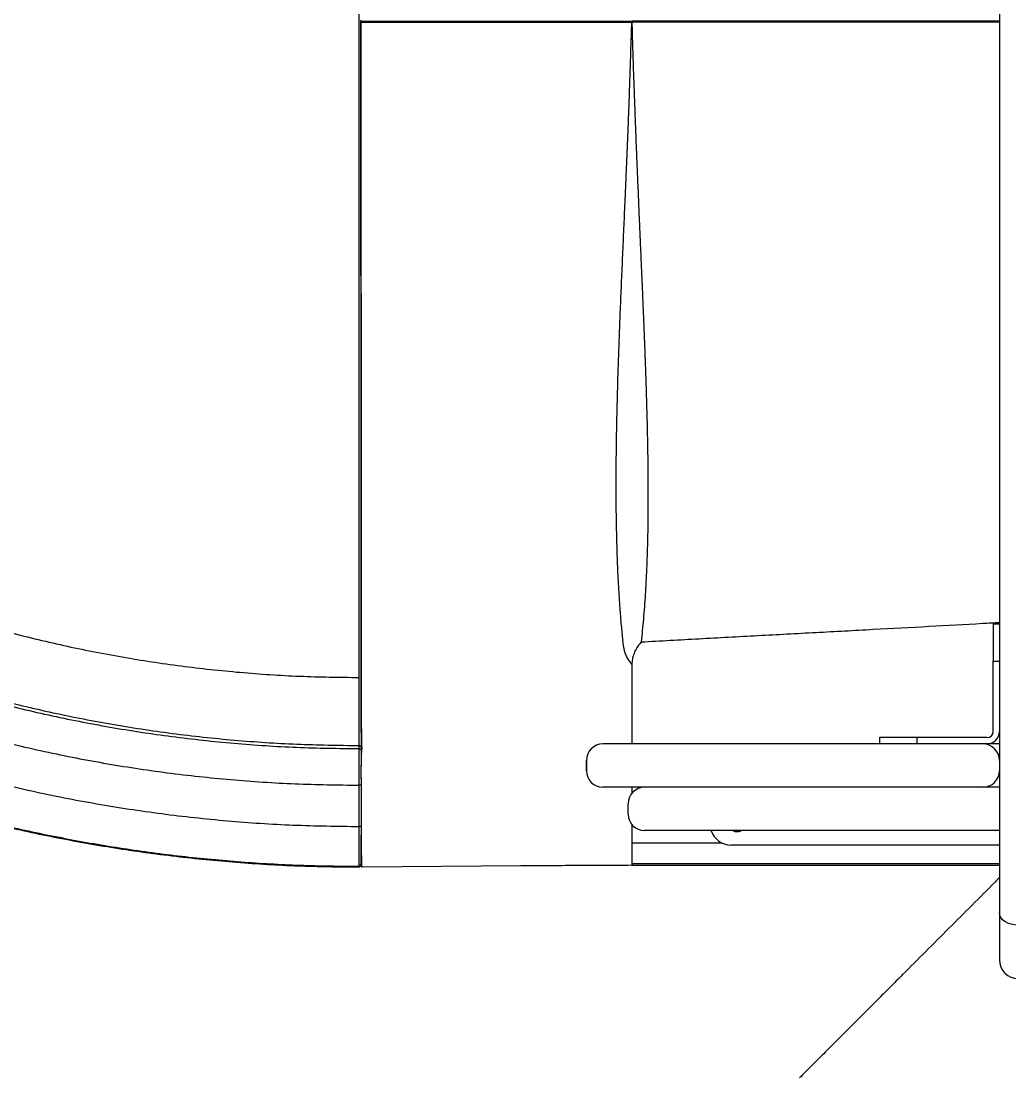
# Model space of a CAD drawing. Header units: millimetres. Extents: x -6502 to 7455, y -8041 to 5981.
# Drawn here: x -4407 to -3928, y 1419 to 1931 of the extents above; entities that cross this region are included whole.
import ezdxf

# ---------------------------------------------------------------- set-up
doc = ezdxf.new("R2010")
doc.units = ezdxf.units.MM
for name, color, linetype in [('DIKOM_ОБЪЕКТ', 7, 'Continuous'), ('DIKOM_РАЗМЕР_ЗОНА', 7, 'Continuous'), ('DIKOM_РАЗМЕР_ОБЪЕКТА', 7, 'Continuous')]:
    doc.layers.add(name, color=color, linetype=linetype)
doc.styles.add('style1', font='arial.ttf', dxfattribs={"width": 0.8})
doc.dimstyles.new('1-50', dxfattribs={"dimtxt": 300, "dimasz": 200, "dimexe": 100, "dimexo": 0, "dimgap": 100, "dimtad": 1, "dimtxsty": 'style1', "dimcen": 200, "dimclrd": 7, "dimclre": 7, "dimclrt": 7, "dimadec": 1, "dimazin": 2, "dimtfac": 1, "dimtmove": 0, "dimatfit": 2, "dimfxl": 0, "dimlwd": 25, "dimlwe": 18, "dimarcsym": 0})

# ---------------------------------------------------------------- blocks, each defined once
blk = doc.blocks.new('*D9')
at = {"layer": 'Defpoints', "color": 0, "transparency": 16777216}
for p in [(-5002.4, 2279.35), (3221.36, -679.08), (3221.36, -6822.7)]:
    blk.add_point(p, dxfattribs=at)
at = {"layer": 'DIKOM_РАЗМЕР_ОБЪЕКТА', "color": 7, "lineweight": 18, "transparency": 16777216}
for p, q in [((-5002.4, 2279.35), (-5002.4, -6922.7)), ((3221.36, -679.08), (3221.36, -6922.7))]:
    blk.add_line(p, q, dxfattribs=at)
at = {"layer": 'DIKOM_РАЗМЕР_ОБЪЕКТА', "color": 7, "lineweight": 25, "transparency": 16777216}
blk.add_line((-4802.4, -6822.7), (3021.36, -6822.7), dxfattribs=at)
at = {"layer": 'DIKOM_РАЗМЕР_ОБЪЕКТА', "color": 7, "transparency": 16777216}
for points in [[(-4802.4, -6789.37), (-4802.4, -6856.04), (-5002.4, -6822.7)], [(3021.36, -6789.37), (3021.36, -6856.04), (3221.36, -6822.7)]]:
    blk.add_solid(points, dxfattribs=at)
at = {"layer": 'DIKOM_РАЗМЕР_ОБЪЕКТА', "color": 7, "transparency": 16777216, "insert": (-897.4, -6569.53), "char_height": 300, "attachment_point": 5, "style": 'style1'}
blk.add_mtext('8200', dxfattribs=at)
blk = doc.blocks.new('*D11')
at = {"layer": 'Defpoints', "color": 0, "transparency": 16777216}
for p in [(-6502.4, 2127.77), (4721.36, -677.29), (4721.36, -7940.86)]:
    blk.add_point(p, dxfattribs=at)
at = {"layer": 'DIKOM_РАЗМЕР_ЗОНА', "color": 7, "lineweight": 18, "transparency": 16777216}
for p, q in [((-6502.4, 2127.77), (-6502.4, -8040.86)), ((4721.36, -677.29), (4721.36, -8040.86))]:
    blk.add_line(p, q, dxfattribs=at)
at = {"layer": 'DIKOM_РАЗМЕР_ЗОНА', "color": 7, "lineweight": 25, "transparency": 16777216}
blk.add_line((-6302.4, -7940.86), (4521.36, -7940.86), dxfattribs=at)
at = {"layer": 'DIKOM_РАЗМЕР_ЗОНА', "color": 7, "transparency": 16777216}
for points in [[(-6302.4, -7907.52), (-6302.4, -7974.19), (-6502.4, -7940.86)], [(4521.36, -7907.52), (4521.36, -7974.19), (4721.36, -7940.86)]]:
    blk.add_solid(points, dxfattribs=at)
at = {"layer": 'DIKOM_РАЗМЕР_ЗОНА', "color": 7, "transparency": 16777216, "insert": (-207.97, -7687.68), "char_height": 300, "attachment_point": 5, "style": 'style1'}
blk.add_mtext('11200', dxfattribs=at)

msp = doc.modelspace()

# ---------------------------------------------------------------- linework, layer by layer
at = {"layer": 'DIKOM_ОБЪЕКТ', "color": 7, "linetype": 'Continuous', "lineweight": 15}
for p, q in [((-4241.857, 1930.235), (-4110.77, 1930.17)), ((-4241.619, 1930.685), (-4110.531, 1930.685)), ((-4241.619, 1930.685), (-4110.514, 1930.685)), ((-3932.753, 1930.145), (-4110.741, 1930.17)), ((-4110.514, 1930.685), (-3932.753, 1930.685)), ((-3932.753, 1930.685), (-4110.502, 1930.685)), ((-3932.753, 1638.685), (-3935.754, 1638.685)), ((-3935.754, 1638.685), (-3935.754, 1620.685)), ((-3935.754, 1620.685), (-3932.753, 1620.685)), ((-3935.754, 1586.685), (-3935.754, 1620.685)), ((-3990.754, 1583.685), (-3990.754, 1580.685)), ((-3972.753, 1583.685), (-3990.754, 1583.685)), ((-3972.753, 1583.685), (-3972.753, 1580.685)), ((-3938.753, 1583.685), (-3972.753, 1583.685)), ((-4242.753, 1578.37), (-4242.753, 1579.898)), ((-4241.761, 1579.007), (-4242.753, 1579.898)), ((-4241.745, 1577.465), (-4242.753, 1578.37)), ((-3942.754, 1580.685), (-4037.753, 1580.685)), ((-3938.753, 1580.685), (-3940.578, 1580.685)), ((-4132.753, 1572.685), (-4132.753, 1567.685)), ((-4132.753, 1567.685), (-4132.753, 1572.685)), ((-4241.829, 1560.687), (-4242.753, 1560.685)), ((-4242.753, 1540.685), (-4242.753, 1560.685)), ((-4110.753, 1559.685), (-4110.753, 1556.753)), ((-3942.754, 1559.685), (-4037.753, 1559.685)), ((-4112.563, 1546.685), (-4112.563, 1551.685)), ((-4241.794, 1540.687), (-4242.753, 1540.685)), ((-4110.753, 1541.618), (-4110.753, 1532.713)), ((-4110.753, 1532.713), (-4067.17, 1532.713)), ((-3932.753, 1531.685), (-4062.754, 1531.685)), ((-4241.76, 1522.293), (-4242.753, 1521.402)), ((-4242.753, 1521.037), (-4242.753, 1521.402)), ((-4164.519, 1521.561), (-4241.407, 1521.046)), ((-4110.762, 1521.863), (-4110.202, 1521.863)), ((-4110.753, 1522.713), (-4110.753, 1521.864)), ((-4110.202, 1521.864), (-4110.753, 1521.864)), ((-4110.202, 1521.864), (-3932.753, 1521.863))]:
    msp.add_line(p, q, dxfattribs=at)
at = {"layer": 'DIKOM_ОБЪЕКТ', "color": 7, "linetype": 'Continuous', "lineweight": 15, "flags": 128}
for points in [[(-4110.531, 1930.685), (-4110.578, 1930.675), (-4110.624, 1930.646), (-4110.666, 1930.598), (-4110.703, 1930.533), (-4110.732, 1930.455), (-4110.754, 1930.366), (-4110.767, 1930.269), (-4110.77, 1930.17)], [(-4110.502, 1930.685), (-4110.549, 1930.675), (-4110.595, 1930.646), (-4110.637, 1930.598), (-4110.674, 1930.533), (-4110.703, 1930.455), (-4110.725, 1930.366), (-4110.738, 1930.269), (-4110.741, 1930.17)], [(-3923.653, 1492.881), (-3925.429, 1492.996), (-3927.136, 1493.336), (-3928.709, 1493.89), (-3930.088, 1494.635), (-3931.22, 1495.543), (-3932.061, 1496.579), (-3932.578, 1497.703), (-3932.753, 1498.871)]]:
    msp.add_lwpolyline(points, dxfattribs=at)
at = {"layer": 'DIKOM_ОБЪЕКТ', "color": 7, "linetype": 'Continuous', "lineweight": 15}
for centre, radius, start, end in [((-4241.619, 1931.185), 0.5, 180, 270.01128), ((-4241.619, 1930.185), 0.5, 90.0647, 180), ((-3938.753, 1586.685), 6, 270, 0), ((-3938.753, 1586.685), 3, 270, 0), ((-4124.753, 1572.685), 8, 90, 180), ((-3940.753, 1572.685), 8, 0, 90), ((-4124.753, 1567.685), 8, 180, 270), ((-3940.753, 1567.685), 8, 270, 0), ((-4104.563, 1551.685), 8, 90, 180), ((-4104.563, 1546.685), 8, 180, 270), ((-4062.753, 1541.685), 10, 197.72378, 270), ((-4059.753, 1542.685), 4.5, 242.90494, 295.49023), ((-3923.653, 1476.124), 9.1, 180, 270)]:
    msp.add_arc(centre, radius, start, end, dxfattribs=at)
for points, knots in [([(-3932.753, 2362.499), (-3932.753, 2356.282), (-3932.753, 2343.848), (-3932.753, 2324.315), (-3932.753, 2304.079), (-3932.753, 2282.998), (-3932.753, 2262.751), (-3932.753, 2243.512), (-3932.753, 2225.392), (-3932.753, 2206.857), (-3932.753, 2187.917), (-3932.753, 2166.813), (-3932.753, 2143.494), (-3932.753, 2117.818), (-3932.753, 2091.716), (-3932.753, 2065.179), (-3932.753, 2038.47), (-3932.753, 2011.644), (-3932.753, 1984.772), (-3932.753, 1957.765), (-3932.753, 1930.521), (-3932.753, 1903.113), (-3932.753, 1875.619), (-3932.753, 1848.264), (-3932.753, 1821.133), (-3932.753, 1796.193), (-3932.753, 1773.42), (-3932.753, 1752.819), (-3932.753, 1732.494), (-3932.753, 1712.462), (-3932.753, 1691.014), (-3932.753, 1668.23), (-3932.753, 1644.364), (-3932.753, 1621.12), (-3932.753, 1598.615), (-3932.753, 1576.968), (-3932.753, 1556.19), (-3932.753, 1536.348), (-3932.753, 1517.186), (-3932.753, 1504.977), (-3932.753, 1498.871)], [0, 0, 0, 0, 0.02604, 0.052076, 0.078684, 0.1054517, 0.132588, 0.1541407, 0.1756992, 0.1976448, 0.2196511, 0.2416671, 0.270164, 0.2986559, 0.3274437, 0.3563035, 0.3853155, 0.4139079, 0.4425505, 0.4712717, 0.4999998, 0.5292495, 0.5584938, 0.5876508, 0.6167636, 0.6457574, 0.6684332, 0.6911156, 0.7135582, 0.7359418, 0.7583355, 0.7863518, 0.8143633, 0.8419404, 0.8693711, 0.89646, 0.9227494, 0.948854, 0.9744244, 1, 1, 1, 1]), ([(-4714.996, 1808.443), (-4711.199, 1812.239), (-4703.585, 1819.852), (-4691.32, 1832.117), (-4678.459, 1844.978), (-4665.004, 1858.434), (-4651.849, 1871.589), (-4639.122, 1884.316), (-4626.936, 1896.503), (-4614.447, 1908.991), (-4601.681, 1921.757), (-4588.654, 1934.784), (-4575.387, 1948.051), (-4561.907, 1961.531), (-4548.24, 1975.198), (-4534.404, 1989.034), (-4520.422, 2003.016), (-4506.321, 2017.118), (-4492.143, 2031.296), (-4477.913, 2045.525), (-4463.638, 2059.801), (-4449.324, 2074.116), (-4434.994, 2088.446), (-4420.691, 2102.747), (-4406.048, 2117.391), (-4391.089, 2132.351), (-4375.85, 2147.589), (-4360.764, 2162.675), (-4345.716, 2177.724), (-4330.742, 2192.697), (-4315.842, 2207.596), (-4301.168, 2222.27), (-4291.641, 2231.798), (-4286.877, 2236.562)], [0, 0, 0, 0, 0.0368324, 0.0738786, 0.1109726, 0.1480666, 0.1851132, 0.2154901, 0.245893, 0.2762962, 0.3066732, 0.337047, 0.3674472, 0.3978471, 0.4282206, 0.4585946, 0.4889946, 0.5193948, 0.5497685, 0.5800502, 0.6103323, 0.6407061, 0.671106, 0.7015065, 0.7318803, 0.7648103, 0.7977735, 0.8307371, 0.8636672, 0.8976015, 0.9315363, 0.9657682, 1, 1, 1, 1]), ([(-4242.753, 1612.834), (-4242.753, 1618.202), (-4242.753, 1628.97), (-4242.752, 1646.315), (-4242.752, 1664.504), (-4242.753, 1683.532), (-4242.753, 1702.137), (-4242.753, 1720.135), (-4242.753, 1737.369), (-4242.753, 1755.031), (-4242.753, 1773.085), (-4242.753, 1791.507), (-4242.753, 1810.27), (-4242.754, 1829.334), (-4242.753, 1848.662), (-4242.753, 1868.228), (-4242.753, 1888.002), (-4242.754, 1907.945), (-4242.753, 1927.995), (-4242.753, 1948.119), (-4242.754, 1968.307), (-4242.754, 1988.552), (-4242.754, 2008.817), (-4242.753, 2029.043), (-4242.754, 2049.753), (-4242.754, 2070.908), (-4242.754, 2092.459), (-4242.754, 2113.793), (-4242.754, 2135.075), (-4242.754, 2156.251), (-4242.752, 2177.322), (-4242.754, 2198.074), (-4242.753, 2211.548), (-4242.753, 2218.285)], [0, 0, 0, 0, 0.0368326, 0.0738789, 0.110973, 0.1480671, 0.1851133, 0.2154902, 0.2458932, 0.2762965, 0.3066732, 0.337047, 0.3674473, 0.3978473, 0.4282211, 0.4585948, 0.4889949, 0.5193951, 0.5497686, 0.5800508, 0.6103325, 0.6407064, 0.6711066, 0.7015067, 0.7318806, 0.7648106, 0.7977739, 0.8307373, 0.8636674, 0.8976019, 0.9315367, 0.9657682, 1, 1, 1, 1]), ([(-4365.997, 2156.565), (-4371.202, 2151.338), (-4381.831, 2140.664), (-4398.114, 2124.322), (-4414.745, 2107.631), (-4431.486, 2090.837), (-4448.275, 2074.002), (-4465.056, 2057.176), (-4481.794, 2040.394), (-4498.471, 2023.679), (-4515.052, 2007.064), (-4531.48, 1990.599), (-4547.704, 1974.343), (-4563.69, 1958.329), (-4579.414, 1942.577), (-4594.841, 1927.12), (-4609.938, 1911.998), (-4624.655, 1897.26), (-4638.958, 1882.931), (-4652.811, 1869.054), (-4666.188, 1855.659), (-4679.05, 1842.775), (-4691.358, 1830.444), (-4703.142, 1818.643), (-4710.486, 1811.286), (-4714.158, 1807.607)], [0, 0, 0, 0, 0.0417236, 0.0852047, 0.1287433, 0.1723437, 0.2159448, 0.2594759, 0.3029514, 0.3464746, 0.3900722, 0.4336661, 0.4772065, 0.5206802, 0.564193, 0.6077804, 0.6513434, 0.6949377, 0.7384993, 0.7820917, 0.8256557, 0.8692441, 0.9128116, 0.9563939, 1, 1, 1, 1]), ([(-4381.518, 2141.198), (-4382.887, 2139.826), (-4389.601, 2133.097), (-4401.578, 2121.097), (-4417.401, 2105.243), (-4433.069, 2089.55), (-4448.771, 2073.824), (-4463.848, 2058.726), (-4478.301, 2044.253), (-4488.732, 2033.81), (-4495.803, 2026.731), (-4499.541, 2022.989), (-4503.355, 2019.17), (-4507.265, 2015.257), (-4511.171, 2011.346), (-4518.112, 2004.399), (-4529.267, 1993.229), (-4544.294, 1978.187), (-4560.008, 1962.46), (-4575.153, 1947.302), (-4589.977, 1932.464), (-4604.504, 1917.923), (-4618.604, 1903.814), (-4632.254, 1890.153), (-4645.436, 1876.96), (-4658.214, 1864.172), (-4668.864, 1853.517), (-4677.524, 1844.848), (-4684.163, 1838.204), (-4688.982, 1833.38), (-4692.235, 1830.125), (-4694.31, 1828.048), (-4696.779, 1825.577), (-4699.655, 1822.699), (-4702.92, 1819.431), (-4706.556, 1815.793), (-4710.545, 1811.801), (-4713.268, 1809.075), (-4714.696, 1807.645)], [0, 0, 0, 0, 0.0113822, 0.0558012, 0.0982402, 0.1406832, 0.1831364, 0.2255634, 0.262879, 0.3004732, 0.310498, 0.3206393, 0.3310518, 0.3417477, 0.3527212, 0.3631751, 0.3989294, 0.445063, 0.4888103, 0.5320903, 0.5754214, 0.6187181, 0.6620281, 0.7044657, 0.7468979, 0.7893482, 0.8317737, 0.8566843, 0.8813545, 0.903939, 0.9103193, 0.9180951, 0.9275473, 0.9386787, 0.9514923, 0.9659855, 0.9821527, 1, 1, 1, 1]), ([(-4241.857, 1930.235), (-4241.895, 1930.232), (-4241.97, 1930.227), (-4242.053, 1930.214), (-4242.108, 1930.2), (-4242.115, 1930.19), (-4242.119, 1930.185)], [0, 0, 0, 0, 0.2495407, 0.4997999, 0.7498799, 1, 1, 1, 1]), ([(-4242.119, 1930.185), (-4242.117, 1925.663), (-4242.114, 1916.969), (-4242.109, 1904.335), (-4242.104, 1892.203), (-4242.1, 1880.238), (-4242.094, 1864.394), (-4242.088, 1844.8), (-4242.08, 1822.285), (-4242.072, 1800.635), (-4242.065, 1779.86), (-4242.058, 1759.354), (-4242.053, 1739.211), (-4242.046, 1719.44), (-4242.041, 1700.196), (-4242.036, 1687.482), (-4242.036, 1681.447), (-4242.036, 1681.442)], [0, 0, 0, 0, 0.0500973, 0.0963322, 0.14062, 0.1856754, 0.2307141, 0.3195434, 0.4089823, 0.4912002, 0.5743334, 0.658147, 0.7424945, 0.8274288, 0.9131874, 0.99992, 1, 1, 1, 1]), ([(-4241.619, 1930.685), (-4241.647, 1930.679), (-4241.706, 1930.666), (-4241.783, 1930.564), (-4241.839, 1930.414), (-4241.851, 1930.293), (-4241.857, 1930.235)], [0, 0, 0, 0, 0.241531, 0.5000865, 0.7598618, 1, 1, 1, 1]), ([(-4241.407, 1521.045), (-4241.405, 1521.122), (-4241.403, 1521.219), (-4241.402, 1521.299), (-4241.397, 1521.418), (-4241.405, 1521.273), (-4241.522, 1521.72), (-4241.523, 1522.41), (-4241.546, 1523.422), (-4241.564, 1524.753), (-4241.59, 1526.374), (-4241.608, 1528.254), (-4241.633, 1530.359), (-4241.651, 1532.652), (-4241.665, 1535.085), (-4241.682, 1538.041), (-4241.652, 1541.482), (-4241.664, 1545.317), (-4241.664, 1549.136), (-4241.661, 1552.812), (-4241.67, 1556.348), (-4241.636, 1559.762), (-4241.75, 1562.944), (-4241.779, 1565.807), (-4241.771, 1568.294), (-4241.743, 1570.611), (-4241.71, 1572.708), (-4241.667, 1574.536), (-4241.617, 1576.053), (-4241.559, 1577.217), (-4241.479, 1578.258), (-4241.404, 1578.427), (-4241.428, 1578.482), (-4241.424, 1578.574), (-4241.426, 1578.656), (-4241.427, 1578.742), (-4241.429, 1578.93), (-4241.433, 1579.161), (-4241.434, 1579.43), (-4241.44, 1579.643), (-4241.43, 1579.826), (-4241.474, 1580.12), (-4241.521, 1581.578), (-4241.558, 1583.985), (-4241.585, 1587.256), (-4241.607, 1591.208), (-4241.622, 1595.67), (-4241.632, 1600.819), (-4241.636, 1606.638), (-4241.637, 1613.191), (-4241.652, 1620.124), (-4241.648, 1627.185), (-4241.652, 1637.525), (-4241.655, 1651.477), (-4241.664, 1669.457), (-4241.673, 1688.182), (-4241.685, 1707.592), (-4241.7, 1727.676), (-4241.714, 1748.43), (-4241.729, 1769.813), (-4241.747, 1791.746), (-4241.764, 1814.101), (-4241.782, 1836.787), (-4241.8, 1859.747), (-4241.819, 1882.981), (-4241.837, 1906.477), (-4241.85, 1922.306), (-4241.857, 1930.235)], [0, 0, 0, 0, 0.0338029, 0.042656, 0.0515093, 0.0603996, 0.0642969, 0.0681719, 0.0720433, 0.075938, 0.0798021, 0.0836933, 0.0875669, 0.0914353, 0.095327, 0.0991869, 0.1049913, 0.1107014, 0.1164118, 0.1221219, 0.1271977, 0.1322734, 0.1374533, 0.1414283, 0.1453803, 0.149354, 0.1533159, 0.1572789, 0.1612543, 0.1652106, 0.1691957, 0.1765361, 0.1837769, 0.1910178, 0.1982586, 0.2054994, 0.2127402, 0.2468755, 0.2646081, 0.2823407, 0.3000733, 0.3177444, 0.3354145, 0.3532244, 0.3712214, 0.3868442, 0.4023835, 0.417925, 0.4335543, 0.4493275, 0.4651332, 0.4809236, 0.4967064, 0.5327912, 0.5689257, 0.6049282, 0.6408383, 0.6767436, 0.7127325, 0.7488675, 0.7850188, 0.8211072, 0.8569805, 0.89272, 0.9284121, 0.9641434, 1, 1, 1, 1]), ([(-4110.753, 1619.208), (-4111.452, 1620.109), (-4112.848, 1621.912), (-4114.224, 1624.967), (-4114.831, 1628.289), (-4115.252, 1632.934), (-4115.867, 1638.9), (-4116.524, 1647.211), (-4117.141, 1656.777), (-4117.665, 1667.739), (-4118.06, 1679.89), (-4118.303, 1693.296), (-4118.374, 1707.938), (-4118.26, 1723.076), (-4117.988, 1738.808), (-4117.609, 1753.481), (-4117.178, 1766.966), (-4116.75, 1778.898), (-4116.273, 1791.04), (-4115.757, 1803.363), (-4115.216, 1815.927), (-4114.658, 1828.588), (-4114.179, 1839.338), (-4113.795, 1848.126), (-4113.499, 1855.044), (-4113.192, 1862.316), (-4112.907, 1869.207), (-4112.652, 1875.49), (-4112.446, 1880.653), (-4112.256, 1885.529), (-4112.086, 1890.084), (-4111.923, 1894.597), (-4111.769, 1899.03), (-4111.615, 1903.601), (-4111.474, 1907.92), (-4111.347, 1911.92), (-4111.222, 1915.844), (-4111.094, 1919.909), (-4110.97, 1923.867), (-4110.863, 1927.255), (-4110.799, 1929.277), (-4110.77, 1930.17)], [0, 0, 0, 0, 0.0157376, 0.0314753, 0.0472218, 0.0629502, 0.0946127, 0.125838, 0.1675425, 0.2095166, 0.2513612, 0.3008484, 0.3505906, 0.3994831, 0.4487916, 0.4998117, 0.5350102, 0.570943, 0.6063691, 0.6420854, 0.6784262, 0.7149372, 0.7506224, 0.7699745, 0.7894841, 0.8091582, 0.8313798, 0.8475591, 0.8620319, 0.8747899, 0.8885319, 0.9002795, 0.9126758, 0.9257264, 0.9386316, 0.9489087, 0.9592762, 0.9715561, 0.983017, 0.9925025, 1, 1, 1, 1]), ([(-4110.77, 1930.17), (-4110.765, 1930.17), (-4110.755, 1930.17), (-4110.746, 1930.17), (-4110.741, 1930.17)], [0, 0, 0, 0, 0.5061092, 1, 1, 1, 1]), ([(-4110.741, 1930.17), (-4110.679, 1927.783), (-4110.549, 1922.726), (-4110.31, 1914.943), (-4110.041, 1906.856), (-4109.773, 1899.321), (-4109.473, 1891.141), (-4109.201, 1883.806), (-4108.939, 1876.935), (-4108.747, 1871.964), (-4108.566, 1867.4), (-4108.381, 1862.855), (-4108.178, 1857.943), (-4107.948, 1852.445), (-4107.723, 1847.132), (-4107.515, 1842.241), (-4107.334, 1838.001), (-4107.157, 1833.882), (-4106.983, 1829.884), (-4106.853, 1826.848), (-4106.758, 1824.706), (-4106.701, 1823.391), (-4106.64, 1822.001), (-4106.576, 1820.536), (-4106.508, 1818.997), (-4106.438, 1817.383), (-4106.333, 1814.984), (-4106.208, 1812.127), (-4106.077, 1809.136), (-4105.939, 1805.951), (-4105.761, 1801.839), (-4105.541, 1796.673), (-4105.319, 1791.404), (-4105.105, 1786.208), (-4104.89, 1780.935), (-4104.678, 1775.561), (-4104.483, 1770.467), (-4104.268, 1764.654), (-4104.041, 1758.166), (-4103.806, 1750.94), (-4103.595, 1743.853), (-4103.409, 1736.882), (-4103.249, 1729.843), (-4103.126, 1723.31), (-4103.037, 1717.218), (-4102.976, 1711.76), (-4102.94, 1706.532), (-4102.926, 1701.532), (-4102.932, 1696.755), (-4102.981, 1689.023), (-4103.151, 1678.441), (-4103.576, 1665.367), (-4104.236, 1652.896), (-4105.119, 1641.028), (-4105.877, 1633.709), (-4106.256, 1630.044)], [0, 0, 0, 0, 0.021259, 0.0450346, 0.0693092, 0.0933128, 0.1122062, 0.1423047, 0.1588508, 0.1737008, 0.186859, 0.1998062, 0.2145435, 0.2310738, 0.249391, 0.2625617, 0.2753919, 0.2878817, 0.3000313, 0.3118426, 0.3156223, 0.3196356, 0.3238817, 0.3283619, 0.3330741, 0.3380197, 0.3431974, 0.3551474, 0.3643593, 0.3708364, 0.3846377, 0.4025237, 0.4189617, 0.4339546, 0.4513746, 0.4687696, 0.4849816, 0.5000144, 0.5245673, 0.5476963, 0.5704911, 0.5943285, 0.6169975, 0.6412102, 0.6607031, 0.6795889, 0.6978669, 0.7155377, 0.7326012, 0.7490575, 0.7993049, 0.8498493, 0.8996927, 0.9497813, 1, 1, 1, 1]), ([(-4714.158, 1807.607), (-4709.044, 1802.604), (-4698.816, 1792.6), (-4682.871, 1778.226), (-4664.648, 1762.76), (-4643.918, 1746.487), (-4620.53, 1729.698), (-4596.435, 1713.93), (-4571.688, 1699.218), (-4546.476, 1685.664), (-4520.867, 1673.277), (-4494.91, 1662.05), (-4468.505, 1651.934), (-4441.51, 1642.881), (-4413.971, 1634.939), (-4385.924, 1628.147), (-4357.613, 1622.575), (-4329.085, 1618.224), (-4300.398, 1615.132), (-4271.602, 1613.193), (-4252.37, 1612.953), (-4242.753, 1612.834)], [0, 0, 0, 0, 0.0410105, 0.0820132, 0.123027, 0.1780249, 0.2330353, 0.2880326, 0.3430432, 0.3980406, 0.4520689, 0.5060848, 0.5601128, 0.6141286, 0.6692579, 0.7243777, 0.7795053, 0.834626, 0.8897533, 0.9448751, 1, 1, 1, 1]), ([(-4738.415, 1783.125), (-4733.044, 1777.873), (-4722.302, 1767.369), (-4705.558, 1752.277), (-4686.41, 1736.026), (-4664.619, 1718.921), (-4640.025, 1701.265), (-4614.686, 1684.684), (-4588.662, 1669.212), (-4562.149, 1654.96), (-4535.219, 1641.932), (-4507.922, 1630.127), (-4480.155, 1619.488), (-4451.766, 1609.969), (-4422.806, 1601.617), (-4393.312, 1594.474), (-4363.54, 1588.614), (-4333.54, 1584.038), (-4303.373, 1580.788), (-4273.091, 1578.749), (-4252.866, 1578.497), (-4242.753, 1578.37)], [0, 0, 0, 0, 0.0409582, 0.0819093, 0.122871, 0.1778786, 0.2328981, 0.2879061, 0.3429257, 0.3979334, 0.4519712, 0.5059968, 0.5600336, 0.6140596, 0.669199, 0.7243279, 0.7794659, 0.8345966, 0.889733, 0.9448654, 1, 1, 1, 1]), ([(-4737.333, 1784.203), (-4731.974, 1778.963), (-4721.257, 1768.483), (-4704.55, 1753.425), (-4685.445, 1737.211), (-4663.702, 1720.142), (-4639.16, 1702.525), (-4613.877, 1685.98), (-4587.909, 1670.542), (-4561.454, 1656.32), (-4534.582, 1643.322), (-4507.345, 1631.542), (-4479.639, 1620.927), (-4451.312, 1611.427), (-4422.414, 1603.094), (-4392.984, 1595.967), (-4363.277, 1590.119), (-4333.342, 1585.554), (-4303.241, 1582.31), (-4273.025, 1580.276), (-4252.844, 1580.024), (-4242.753, 1579.898)], [0, 0, 0, 0, 0.0409548, 0.0819031, 0.122862, 0.1778701, 0.2328909, 0.2878991, 0.3429198, 0.3979278, 0.4519659, 0.5059918, 0.5600295, 0.6140559, 0.6691957, 0.7243255, 0.779464, 0.8345949, 0.8897324, 0.9448653, 1, 1, 1, 1]), ([(-4751.084, 1770.783), (-4745.558, 1765.376), (-4734.508, 1754.563), (-4717.279, 1739.029), (-4697.605, 1722.329), (-4675.243, 1704.775), (-4650.028, 1686.675), (-4624.052, 1669.676), (-4597.372, 1653.815), (-4570.192, 1639.203), (-4542.583, 1625.848), (-4514.6, 1613.745), (-4486.133, 1602.838), (-4457.03, 1593.079), (-4427.34, 1584.517), (-4397.103, 1577.195), (-4366.581, 1571.187), (-4335.826, 1566.496), (-4304.899, 1563.164), (-4273.855, 1561.073), (-4253.121, 1560.814), (-4242.753, 1560.685)], [0, 0, 0, 0, 0.041096, 0.0821847, 0.1232836, 0.1782655, 0.2332599, 0.2882409, 0.3432354, 0.3982166, 0.4522292, 0.5062289, 0.5602408, 0.6142411, 0.669355, 0.7244581, 0.7795702, 0.8346743, 0.8897851, 0.9448918, 1, 1, 1, 1]), ([(-4765.222, 1756.637), (-4759.541, 1751.078), (-4748.18, 1739.96), (-4730.467, 1723.988), (-4710.242, 1706.821), (-4687.256, 1688.777), (-4661.341, 1670.174), (-4634.644, 1652.703), (-4607.222, 1636.402), (-4579.287, 1621.384), (-4550.912, 1607.658), (-4522.151, 1595.219), (-4492.893, 1584.01), (-4462.982, 1573.979), (-4432.467, 1565.179), (-4401.391, 1557.653), (-4370.021, 1551.479), (-4338.411, 1546.657), (-4306.626, 1543.232), (-4274.719, 1541.084), (-4253.409, 1540.818), (-4242.753, 1540.685)], [0, 0, 0, 0, 0.0411085, 0.08221, 0.1233218, 0.1783008, 0.2332931, 0.2882722, 0.3432641, 0.398243, 0.4522528, 0.5062508, 0.5602602, 0.6142582, 0.6693688, 0.7244699, 0.7795799, 0.8346818, 0.8897899, 0.9448936, 1, 1, 1, 1]), ([(-4778.96, 1742.588), (-4771.847, 1735.66), (-4757.626, 1721.806), (-4735.277, 1702.101), (-4712.232, 1683.227), (-4688.448, 1665.286), (-4663.984, 1648.288), (-4638.881, 1632.269), (-4613.187, 1617.256), (-4586.947, 1603.271), (-4560.171, 1590.318), (-4532.879, 1578.412), (-4505.125, 1567.578), (-4476.967, 1557.84), (-4448.452, 1549.215), (-4419.622, 1541.714), (-4390.519, 1535.349), (-4361.192, 1530.131), (-4331.7, 1526.063), (-4302.102, 1523.179), (-4272.446, 1521.372), (-4252.651, 1521.149), (-4242.753, 1521.037)], [0, 0, 0, 0, 0.0500354, 0.1000495, 0.1501066, 0.2001344, 0.250151, 0.3002059, 0.3501782, 0.4000938, 0.4500263, 0.5000463, 0.5501222, 0.6001486, 0.6501661, 0.7002268, 0.7502473, 0.8002697, 0.8503157, 0.900249, 0.9501196, 1, 1, 1, 1]), ([(-4778.703, 1742.847), (-4772.888, 1737.159), (-4761.258, 1725.783), (-4743.128, 1709.44), (-4723.794, 1693.03), (-4703.148, 1676.702), (-4681.163, 1660.558), (-4658.61, 1645.215), (-4635.52, 1630.69), (-4611.926, 1617.005), (-4586.42, 1603.412), (-4558.942, 1590.12), (-4529.432, 1577.356), (-4499.412, 1565.855), (-4470.016, 1555.998), (-4441.358, 1547.649), (-4413.514, 1540.667), (-4385.43, 1534.743), (-4357.138, 1529.885), (-4328.687, 1526.095), (-4300.11, 1523.403), (-4271.453, 1521.715), (-4252.32, 1521.506), (-4242.753, 1521.402)], [0, 0, 0, 0, 0.0410149, 0.0820227, 0.1230413, 0.1688717, 0.2147117, 0.2605472, 0.3063823, 0.3522222, 0.3980523, 0.4520791, 0.5060929, 0.560119, 0.6141336, 0.662372, 0.7105991, 0.7588381, 0.8070648, 0.8553029, 0.9035315, 0.9517675, 1, 1, 1, 1]), ([(-4242.036, 1681.442), (-4242.034, 1675.191), (-4242.031, 1668.914), (-4242.031, 1663.03), (-4242.031, 1663.004)], [0, 0, 0, 0, 0.9956379, 1, 1, 1, 1]), ([(-4242.031, 1663.004), (-4242.03, 1656.956), (-4242.028, 1650.864), (-4242.028, 1645.194), (-4242.028, 1645.153)], [0, 0, 0, 0, 0.9927542, 1, 1, 1, 1]), ([(-4242.028, 1645.153), (-4242.027, 1639.457), (-4242.026, 1631.351), (-4242.024, 1621.339), (-4242.024, 1614.616), (-4242.01, 1608.249), (-4242.015, 1602.804), (-4242.012, 1598.212), (-4242.01, 1594.549), (-4242.006, 1591.603), (-4242.002, 1589.203), (-4241.997, 1587.279), (-4241.994, 1586.252), (-4241.992, 1585.828)], [0, 0, 0, 0, 0.2326705, 0.3310871, 0.4304974, 0.5278152, 0.6188241, 0.70272, 0.7800251, 0.8419716, 0.9012876, 0.9592491, 1, 1, 1, 1]), ([(-4106.256, 1630.044), (-4096.88, 1630.571), (-4078.042, 1631.631), (-4049.818, 1633.153), (-4021.73, 1634.655), (-3994.111, 1636.132), (-3967.212, 1637.589), (-3946.851, 1638.709), (-3935.447, 1639.359), (-3932.753, 1639.513)], [0, 0, 0, 0, 0.1625933, 0.3266647, 0.4896296, 0.6493827, 0.8045383, 0.9538262, 1, 1, 1, 1]), ([(-4106.256, 1630.044), (-4106.981, 1629.108), (-4108.431, 1627.232), (-4109.784, 1624.437), (-4110.616, 1621.733), (-4110.708, 1620.051), (-4110.753, 1619.209)], [0, 0, 0, 0, 0.2502375, 0.5011294, 0.7499586, 1, 1, 1, 1]), ([(-4110.753, 1619.209), (-4110.753, 1616.235), (-4110.753, 1610.288), (-4110.753, 1602.662), (-4110.753, 1596.03), (-4110.753, 1590.524), (-4110.753, 1586.125), (-4110.753, 1582.952), (-4110.753, 1581.128), (-4110.753, 1580.784), (-4110.753, 1580.685)], [0, 0, 0, 0, 0.1350042, 0.2700089, 0.4050139, 0.5400184, 0.6750234, 0.810028, 0.9450327, 1, 1, 1, 1]), ([(-4242.753, 1579.898), (-4242.754, 1580.073), (-4242.754, 1580.426), (-4242.753, 1582.291), (-4242.753, 1585.052), (-4242.753, 1588.737), (-4242.753, 1593.39), (-4242.753, 1598.998), (-4242.754, 1605.411), (-4242.754, 1610.353), (-4242.753, 1612.834)], [0, 0, 0, 0, 0.1285722, 0.2581489, 0.3798821, 0.5016155, 0.6268856, 0.7521549, 0.8756334, 1, 1, 1, 1]), ([(-4241.788, 1585.555), (-4241.787, 1584.667), (-4241.785, 1582.606), (-4241.779, 1580.554), (-4241.766, 1579.157), (-4241.759, 1578.948), (-4241.757, 1578.74), (-4241.755, 1578.533), (-4241.749, 1578.144), (-4241.749, 1577.883), (-4241.739, 1577.521), (-4241.74, 1577.54), (-4241.781, 1576.917), (-4241.819, 1575.881), (-4241.851, 1574.601), (-4241.88, 1573.006), (-4241.905, 1571.132), (-4241.924, 1569.025), (-4241.948, 1566.346), (-4241.91, 1563.06), (-4241.759, 1559.252), (-4241.8, 1555.449), (-4241.791, 1549.493), (-4241.761, 1543.989), (-4241.813, 1538.912), (-4241.804, 1537.278), (-4241.8, 1536.468)], [0, 0, 0, 0, 0.0510769, 0.1185162, 0.1854639, 0.2523146, 0.3191039, 0.3858925, 0.4526811, 0.6864406, 0.7059211, 0.7251716, 0.7440405, 0.7582554, 0.772396, 0.786637, 0.8007683, 0.8150095, 0.8291652, 0.850482, 0.8716352, 0.8931426, 0.9146514, 0.9720055, 0.9861102, 1, 1, 1, 1]), ([(-4242.753, 1560.685), (-4242.753, 1561.754), (-4242.753, 1563.953), (-4242.753, 1567.217), (-4242.753, 1570.358), (-4242.753, 1573.168), (-4242.753, 1575.469), (-4242.753, 1577.12), (-4242.753, 1578.141), (-4242.753, 1578.295), (-4242.753, 1578.37)], [0, 0, 0, 0, 0.1167076, 0.2402419, 0.3687925, 0.4999997, 0.6312144, 0.7597615, 0.8832951, 1, 1, 1, 1]), ([(-4037.753, 1580.685), (-4040.68, 1580.685), (-4046.591, 1580.685), (-4055.451, 1580.685), (-4064.308, 1580.685), (-4073.018, 1580.685), (-4081.431, 1580.685), (-4089.365, 1580.685), (-4096.688, 1580.685), (-4103.285, 1580.685), (-4109.039, 1580.685), (-4113.903, 1580.685), (-4117.848, 1580.685), (-4120.92, 1580.685), (-4123.12, 1580.685), (-4124.507, 1580.685), (-4124.657, 1580.685), (-4124.731, 1580.685)], [0, 0, 0, 0, 0.0642467, 0.1297748, 0.1964997, 0.26498, 0.3339715, 0.4033694, 0.4727645, 0.5417565, 0.6102395, 0.6769625, 0.7424909, 0.8067401, 0.8709857, 0.9365151, 1, 1, 1, 1]), ([(-3940.753, 1580.685), (-3940.78, 1580.685), (-3940.822, 1580.685), (-3941.071, 1580.685), (-3941.329, 1580.685), (-3941.648, 1580.685), (-3942.114, 1580.685), (-3942.502, 1580.685), (-3942.754, 1580.685)], [0, 0, 0, 0, 0.2394591, 0.3696273, 0.4999972, 0.6301741, 0.7605551, 1, 1, 1, 1]), ([(-3932.753, 1580.685), (-3932.779, 1580.685), (-3933.873, 1580.685), (-3935.679, 1580.685), (-3937.552, 1580.685), (-3938.359, 1580.685), (-3938.578, 1580.685)], [0, 0, 0, 0, 0.0099421, 0.4272164, 0.8445036, 1, 1, 1, 1]), ([(-4037.753, 1559.685), (-4040.68, 1559.685), (-4046.591, 1559.685), (-4055.451, 1559.685), (-4064.308, 1559.685), (-4073.018, 1559.685), (-4081.431, 1559.685), (-4089.365, 1559.685), (-4096.688, 1559.685), (-4103.285, 1559.685), (-4109.039, 1559.685), (-4113.903, 1559.685), (-4117.848, 1559.685), (-4120.92, 1559.685), (-4123.12, 1559.685), (-4124.507, 1559.685), (-4124.657, 1559.685), (-4124.731, 1559.685)], [0, 0, 0, 0, 0.0642467, 0.1297748, 0.1964997, 0.26498, 0.3339715, 0.4033694, 0.4727645, 0.5417565, 0.6102395, 0.6769625, 0.7424909, 0.8067401, 0.8709857, 0.9365151, 1, 1, 1, 1]), ([(-3940.753, 1559.685), (-3940.78, 1559.685), (-3940.822, 1559.685), (-3941.071, 1559.685), (-3941.329, 1559.685), (-3941.648, 1559.685), (-3942.114, 1559.685), (-3942.502, 1559.685), (-3942.754, 1559.685)], [0, 0, 0, 0, 0.2394591, 0.3696273, 0.4999972, 0.6301741, 0.7605551, 1, 1, 1, 1]), ([(-3932.753, 1559.685), (-3932.779, 1559.685), (-3933.873, 1559.685), (-3935.689, 1559.685), (-3937.62, 1559.685), (-3938.819, 1559.685), (-3939.774, 1559.685), (-3940.581, 1559.685), (-3940.697, 1559.685), (-3940.753, 1559.685)], [0, 0, 0, 0, 0.0049314, 0.211904, 0.4188829, 0.520334, 0.621824, 0.8164103, 1, 1, 1, 1]), ([(-4242.753, 1521.402), (-4242.753, 1521.483), (-4242.753, 1521.652), (-4242.753, 1522.765), (-4242.753, 1524.566), (-4242.753, 1527.074), (-4242.753, 1530.138), (-4242.753, 1533.563), (-4242.753, 1537.122), (-4242.753, 1539.52), (-4242.753, 1540.685)], [0, 0, 0, 0, 0.116705, 0.2402388, 0.3687878, 0.4999981, 0.6312091, 0.7597598, 0.8832974, 1, 1, 1, 1]), ([(-4242.03, 1536.546), (-4242.031, 1536.164), (-4242.031, 1534.698), (-4242.016, 1532.439), (-4242.004, 1529.949), (-4241.99, 1528.033), (-4241.987, 1526.607), (-4241.979, 1525.579), (-4241.979, 1524.721), (-4241.976, 1524.161), (-4241.977, 1523.814), (-4241.976, 1523.713), (-4241.976, 1523.672), (-4241.976, 1523.665), (-4241.976, 1523.663), (-4241.976, 1523.663), (-4241.976, 1523.663)], [0, 0, 0, 0, 0.0675836, 0.2591441, 0.4281035, 0.5714683, 0.689646, 0.7846182, 0.8592852, 0.9561977, 0.9821337, 0.9960032, 0.9991044, 0.9998207, 0.9999874, 1, 1, 1, 1]), ([(-3954.533, 1538.685), (-3956.727, 1538.685), (-3961.15, 1538.685), (-3968.398, 1538.685), (-3976.12, 1538.685), (-3984.286, 1538.685), (-3992.796, 1538.685), (-4001.52, 1538.685), (-4010.349, 1538.685), (-4019.169, 1538.685), (-4027.84, 1538.685), (-4036.261, 1538.685), (-4044.34, 1538.685), (-4052.075, 1538.685), (-4059.484, 1538.685), (-4066.574, 1538.685), (-4073.317, 1538.685), (-4079.61, 1538.685), (-4085.353, 1538.685), (-4090.443, 1538.685), (-4094.814, 1538.685), (-4098.409, 1538.685), (-4101.194, 1538.685), (-4103.144, 1538.685), (-4104.344, 1538.685), (-4104.49, 1538.685), (-4104.563, 1538.685)], [0, 0, 0, 0, 0.0402022, 0.0810371, 0.1224622, 0.1647451, 0.2072725, 0.2500006, 0.292725, 0.3352522, 0.3775372, 0.4189605, 0.4597962, 0.5, 0.5402005, 0.5810357, 0.6224626, 0.6647454, 0.7072734, 0.7500001, 0.7927248, 0.8352529, 0.8775373, 0.9189615, 0.959797, 1, 1, 1, 1]), ([(-3932.753, 1538.685), (-3934.466, 1538.685), (-3938.292, 1538.685), (-3943.887, 1538.685), (-3949.504, 1538.685), (-3952.87, 1538.685), (-3954.533, 1538.685)], [0, 0, 0, 0, 0.2163665, 0.4833057, 0.7446494, 1, 1, 1, 1]), ([(-4110.753, 1532.713), (-4110.753, 1532.066), (-4110.753, 1530.772), (-4110.753, 1528.902), (-4110.753, 1527.177), (-4110.753, 1525.659), (-4110.753, 1524.406), (-4110.753, 1523.47), (-4110.753, 1522.857), (-4110.753, 1522.761), (-4110.753, 1522.713)], [0, 0, 0, 0, 0.1250038, 0.2499899, 0.3749896, 0.499997, 0.624998, 0.7499978, 0.8749948, 1, 1, 1, 1]), ([(-4241.736, 1521.937), (-4241.871, 1521.817), (-4242.1, 1521.613), (-4242.38, 1521.362), (-4242.585, 1521.182), (-4242.726, 1521.058), (-4242.744, 1521.044), (-4242.753, 1521.037)], [0, 0, 0, 0, 0.2747289, 0.4687226, 0.6374703, 0.8195501, 1, 1, 1, 1]), ([(-4241.969, 1522.546), (-4241.973, 1522.397), (-4241.978, 1522.227), (-4241.965, 1522.195), (-4241.964, 1522.192)], [0, 0, 0, 0, 0.8809547, 1, 1, 1, 1]), ([(-4241.971, 1524.272), (-4241.971, 1524.272), (-4241.971, 1524.272), (-4241.971, 1524.271), (-4241.97, 1524.263), (-4241.971, 1524.231), (-4241.968, 1524.148), (-4241.97, 1523.905), (-4241.966, 1523.433), (-4241.972, 1522.876), (-4241.97, 1522.644), (-4241.969, 1522.546)], [0, 0, 0, 0, 0.000237, 0.0006863, 0.002793, 0.0111777, 0.0463709, 0.1094241, 0.3342725, 0.7162988, 1, 1, 1, 1]), ([(-4241.903, 1521.598), (-4241.906, 1521.57), (-4241.914, 1521.486), (-4241.884, 1521.357), (-4241.792, 1521.193), (-4241.624, 1521.068), (-4241.479, 1521.053), (-4241.407, 1521.045)], [0, 0, 0, 0, 0.0667078, 0.2035076, 0.378699, 0.6897261, 1, 1, 1, 1]), ([(-4241.904, 1521.627), (-4241.904, 1521.621), (-4241.904, 1521.612), (-4241.904, 1521.602), (-4241.905, 1521.598)], [0, 0, 0, 0, 0.6368521, 1, 1, 1, 1]), ([(-4241.74, 1522.311), (-4241.737, 1522.304), (-4241.562, 1521.938), (-4241.795, 1522.209), (-4241.755, 1522.021), (-4241.736, 1521.934)], [0, 0, 0, 0, 0.0104225, 0.5402071, 1, 1, 1, 1]), ([(-4110.753, 1521.864), (-4115.291, 1521.844), (-4124.365, 1521.805), (-4137.907, 1521.732), (-4151.34, 1521.651), (-4160.126, 1521.591), (-4164.519, 1521.561)], [0, 0, 0, 0, 0.2500071, 0.5000013, 0.7500038, 1, 1, 1, 1]), ([(-4110.753, 1522.713), (-4097.651, 1522.717), (-4071.377, 1522.723), (-4031.793, 1522.733), (-3991.783, 1522.742), (-3958.724, 1522.749), (-3938.974, 1522.754), (-3932.753, 1522.755)], [0, 0, 0, 0, 0.2208348, 0.4428187, 0.6671465, 0.8951522, 1, 1, 1, 1]), ([(-3932.753, 1515.857), (-3933.443, 1515.166), (-3941.597, 1507), (-3957.172, 1491.398), (-3974.313, 1474.235), (-3985.767, 1462.766), (-3991.901, 1456.626), (-3997.453, 1451.067), (-4002.632, 1445.883), (-4007.282, 1441.229), (-4012.352, 1436.155), (-4017.826, 1430.676), (-4023.623, 1424.875), (-4027.585, 1420.911), (-4029.562, 1418.932)], [0, 0, 0, 0, 0.0232821, 0.2751044, 0.5269258, 0.5972275, 0.6675256, 0.73774, 0.7799635, 0.8223176, 0.8645359, 0.9096376, 0.9549047, 1, 1, 1, 1]), ([(-3932.753, 1498.871), (-3932.753, 1497.224), (-3932.753, 1493.898), (-3932.753, 1489.496), (-3932.753, 1485.549), (-3932.753, 1482.195), (-3932.753, 1479.5), (-3932.753, 1477.562), (-3932.753, 1476.343), (-3932.753, 1476.197), (-3932.753, 1476.124)], [0, 0, 0, 0, 0.1185541, 0.2394829, 0.3626373, 0.4890495, 0.6164101, 0.7445294, 0.8726398, 1, 1, 1, 1]), ([(-4290.141, 1256.504), (-4295.432, 1263.134), (-4311.305, 1283.024), (-4338.31, 1315.732), (-4371.413, 1354.394), (-4405.244, 1392.422), (-4437.517, 1427.336), (-4468.027, 1459.31), (-4487.197, 1478.647), (-4496.784, 1488.316)], [0, 0, 0, 0, 0.0818987, 0.2456996, 0.4095025, 0.5733042, 0.7371063, 0.8685377, 1, 1, 1, 1])]:
    msp.add_open_spline(points, degree=3, knots=knots, dxfattribs=at)

# ---------------------------------------------------------------- dimensions: what is measured, and where the dimension line sits
at = {"layer": 'DIKOM_РАЗМЕР_ЗОНА'}
dim = msp.add_linear_dim(base=(4721.362, -7940.857), p1=(-6502.402, 2127.774), p2=(4721.362, -677.294), text='11200', dimstyle='1-50', dxfattribs=at)
dim.commit()
dim.dimension.update_dxf_attribs({"geometry": '*D11', "text_midpoint": (-207.972, -7940.857), "dimtype": 160})
at = {"layer": 'DIKOM_РАЗМЕР_ОБЪЕКТА'}
dim = msp.add_linear_dim(base=(3221.362, -6822.702), p1=(-5002.4, 2279.348), p2=(3221.362, -679.08), text='8200', dimstyle='1-50', dxfattribs=at)
dim.commit()
dim.dimension.update_dxf_attribs({"geometry": '*D9', "text_midpoint": (-897.403, -6822.702), "dimtype": 160})

doc.saveas('drawing.dxf')
